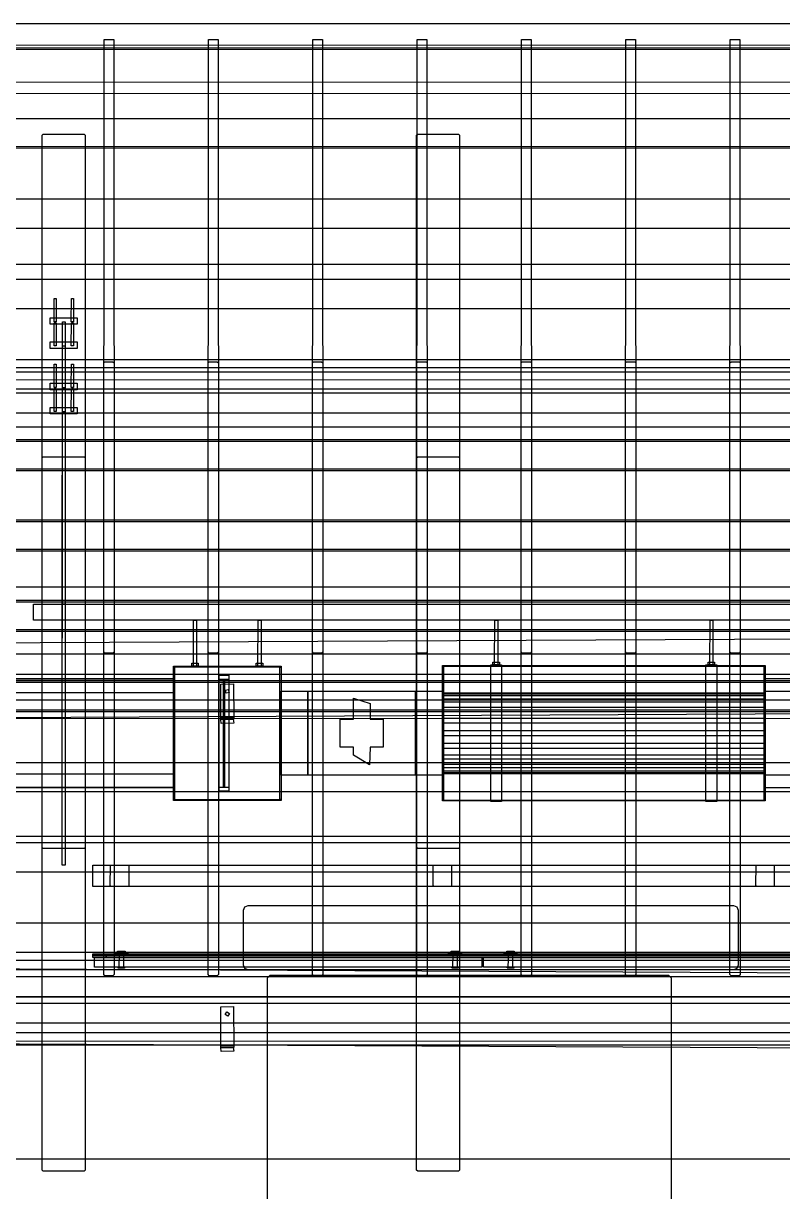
# Model space of a CAD drawing. Header units: metres. Extents: x 292.5 to 342.7, y -1 to 8.9.
# Drawn here: x 338.421 to 339.832, y 6.038 to 8.21 of the extents above; entities that cross this region are included whole.
import ezdxf

# ---------------------------------------------------------------- set-up
doc = ezdxf.new("R2010")
doc.units = ezdxf.units.M
doc.layers.add('VISTA', color=8, linetype='Continuous')

msp = doc.modelspace()

# ---------------------------------------------------------------- linework, layer by layer
at = {"layer": 'VISTA'}
for points in [[(333.64, 8.2083), (333.6417, 8.21), (342.3583, 8.21), (342.36, 8.2083), (342.36, 8.1017), (342.3583, 8.1), (333.6408, 8.1005), (333.64, 8.2083)], [(342.3, 7.0371), (333.7, 7.0371), (333.7, 8.1703), (342.3, 8.1695), (342.3, 7.0371)], [(338.5711, 8.1803), (338.5889, 8.1803), (338.5895, 7.0411), (338.5875, 7.0391), (338.5725, 7.0391), (338.5705, 7.0411), (338.5711, 8.1803)], [(338.7651, 8.1803), (338.7829, 8.1803), (338.7835, 7.0411), (338.7815, 7.0391), (338.7665, 7.0391), (338.7645, 7.0411), (338.7651, 8.1803)], [(338.9591, 8.1803), (338.9769, 8.1803), (338.9775, 7.0411), (338.9755, 7.0391), (338.9605, 7.0391), (338.9585, 7.0411), (338.9591, 8.1803)], [(339.1531, 8.1803), (339.1709, 8.1803), (339.1715, 7.0411), (339.1695, 7.0391), (339.1545, 7.0391), (339.1525, 7.0411), (339.1531, 8.1803)], [(339.3471, 8.1803), (339.3649, 8.1803), (339.3655, 7.0411), (339.3635, 7.0391), (339.3485, 7.0391), (339.3465, 7.0411), (339.3471, 8.1803)], [(339.5411, 8.1803), (339.5589, 8.1803), (339.5595, 7.0411), (339.5575, 7.0391), (339.5425, 7.0391), (339.5405, 7.0411), (339.5411, 8.1803)], [(339.7351, 8.1803), (339.7529, 8.1803), (339.7535, 7.0411), (339.7515, 7.0391), (339.7365, 7.0391), (339.7345, 7.0411), (339.7351, 8.1803)], [(342.308, 8.165), (342.31, 8.163), (342.31, 7.487), (342.308, 7.485), (333.692, 7.485), (333.69, 7.487), (333.6906, 8.1644), (342.308, 8.165)], [(342.3, 6.9512), (333.7, 6.9512), (333.7, 8.1623), (342.3, 8.1623), (342.3, 6.9512)], [(341.818, 8.08), (341.82, 8.078), (341.82, 6.402), (341.818, 6.4), (334.182, 6.4), (334.18, 6.402), (334.1806, 8.0794), (341.818, 8.08)], [(334.212, 8.033), (341.788, 8.033), (341.79, 8.031), (341.79, 7.98), (341.788, 7.978), (334.212, 7.978), (334.21, 7.98), (334.21, 8.031), (334.212, 8.033)], [(338.458, 8.0041), (338.534, 8.0041), (338.536, 8.0022), (338.536, 6.6778), (338.534, 6.6759), (338.458, 6.6759), (338.456, 6.6778), (338.456, 8.0022), (338.458, 8.0041)], [(339.154, 8.0041), (339.23, 8.0041), (339.232, 8.0022), (339.232, 6.6778), (339.23, 6.6759), (339.154, 6.6759), (339.152, 6.6778), (339.152, 8.0022), (339.154, 8.0041)], [(341.808, 7.9817), (341.81, 7.9797), (341.81, 7.7637), (341.808, 7.7617), (334.192, 7.7617), (334.19, 7.7637), (334.1906, 7.9811), (341.808, 7.9817)], [(334.212, 7.8837), (341.788, 7.8837), (341.79, 7.8817), (341.79, 7.8307), (341.788, 7.8287), (334.212, 7.8287), (334.21, 7.8307), (334.21, 7.8817), (334.212, 7.8837)], [(334.212, 7.7344), (341.788, 7.7344), (341.79, 7.7324), (341.79, 7.6814), (341.788, 7.6794), (334.212, 7.6794), (334.21, 7.6814), (334.21, 7.7324), (334.212, 7.7344)], [(338.482, 7.6981), (338.482, 7.6551), (338.478, 7.6551), (338.4783, 7.6981), (338.482, 7.6981)], [(338.514, 7.6981), (338.514, 7.6551), (338.51, 7.6551), (338.5103, 7.6981), (338.514, 7.6981)], [(338.471, 7.6627), (338.521, 7.6627), (338.521, 7.6505), (338.471, 7.6505), (338.471, 7.6627)], [(338.482, 7.6532), (338.482, 7.6102), (338.478, 7.6102), (338.4783, 7.6532), (338.482, 7.6532)], [(338.499, 7.6551), (338.499, 6.645), (338.493, 6.645), (338.4935, 7.6551), (338.499, 7.6551)], [(338.514, 7.6532), (338.514, 7.6102), (338.51, 7.6102), (338.5103, 7.6532), (338.514, 7.6532)], [(338.471, 7.6178), (338.521, 7.6178), (338.521, 7.6056), (338.471, 7.6056), (338.471, 7.6178)], [(338.499, 7.6102), (338.499, 7.13), (338.493, 7.13), (338.4935, 7.6102), (338.499, 7.6102)], [(334.212, 7.5851), (341.788, 7.5851), (341.79, 7.5831), (341.79, 7.5321), (341.788, 7.5301), (334.212, 7.5301), (334.21, 7.5321), (334.21, 7.5831), (334.212, 7.5851)], [(333.7, 7.5703), (342.3, 7.5703), (342.3, 6.4371), (333.7, 6.4371), (333.7, 7.5703)], [(333.7, 7.5623), (342.3, 7.5623), (342.3, 6.3512), (333.7, 6.3512), (333.7, 7.5623)], [(338.482, 7.5762), (338.482, 7.5332), (338.478, 7.5332), (338.4783, 7.5762), (338.482, 7.5762)], [(338.514, 7.5762), (338.514, 7.5332), (338.51, 7.5332), (338.5103, 7.5762), (338.514, 7.5762)], [(338.5725, 7.5809), (338.5875, 7.5809), (338.5895, 7.5789), (338.5895, 6.4411), (338.5875, 6.4391), (338.5725, 6.4391), (338.5705, 6.4411), (338.5705, 7.5789), (338.5725, 7.5809)], [(338.7665, 7.5809), (338.7815, 7.5809), (338.7835, 7.5789), (338.7835, 6.4411), (338.7815, 6.4391), (338.7665, 6.4391), (338.7645, 6.4411), (338.7645, 7.5789), (338.7665, 7.5809)], [(338.9605, 7.5809), (338.9755, 7.5809), (338.9775, 7.5789), (338.9775, 6.4411), (338.9755, 6.4391), (338.9605, 6.4391), (338.9585, 6.4411), (338.9585, 7.5789), (338.9605, 7.5809)], [(339.1545, 7.5809), (339.1695, 7.5809), (339.1715, 7.5789), (339.1715, 6.4411), (339.1695, 6.4391), (339.1545, 6.4391), (339.1525, 6.4411), (339.1525, 7.5789), (339.1545, 7.5809)], [(339.3485, 7.5809), (339.3635, 7.5809), (339.3655, 7.5789), (339.3655, 6.4411), (339.3635, 6.4391), (339.3485, 6.4391), (339.3465, 6.4411), (339.3465, 7.5789), (339.3485, 7.5809)], [(339.5425, 7.5809), (339.5575, 7.5809), (339.5595, 7.5789), (339.5595, 6.4411), (339.5575, 6.4391), (339.5425, 6.4391), (339.5405, 6.4411), (339.5405, 7.5789), (339.5425, 7.5809)], [(339.7365, 7.5809), (339.7515, 7.5809), (339.7535, 7.5789), (339.7535, 6.4411), (339.7515, 6.4391), (339.7365, 6.4391), (339.7345, 6.4411), (339.7345, 7.5789), (339.7365, 7.5809)], [(342.308, 7.5475), (342.31, 7.5455), (342.31, 7.5245), (342.308, 7.5225), (333.692, 7.5225), (333.69, 7.5245), (333.6906, 7.5469), (342.308, 7.5475)], [(338.471, 7.5408), (338.521, 7.5408), (338.521, 7.5286), (338.471, 7.5286), (338.471, 7.5408)], [(338.482, 7.5312), (338.482, 7.4882), (338.478, 7.4882), (338.4783, 7.5312), (338.482, 7.5312)], [(338.499, 7.5332), (338.499, 7.13), (338.493, 7.13), (338.4935, 7.5332), (338.499, 7.5332)], [(338.514, 7.5312), (338.514, 7.4882), (338.51, 7.4882), (338.5103, 7.5312), (338.514, 7.5312)], [(338.471, 7.4958), (338.521, 7.4958), (338.521, 7.4837), (338.471, 7.4837), (338.471, 7.4958)], [(338.499, 7.4882), (338.499, 6.645), (338.493, 6.645), (338.4935, 7.4882), (338.499, 7.4882)], [(333.7, 7.4599), (342.3, 7.4599), (342.3, 6.3101), (333.7, 6.3101), (333.7, 7.4599)], [(334.212, 7.4359), (341.788, 7.4359), (341.79, 7.4339), (341.79, 7.3829), (341.788, 7.3809), (334.212, 7.3809), (334.21, 7.3829), (334.21, 7.4339), (334.212, 7.4359)], [(334.212, 7.433), (341.788, 7.433), (341.79, 7.431), (341.79, 7.38), (341.788, 7.378), (334.212, 7.378), (334.21, 7.38), (334.21, 7.431), (334.212, 7.433)], [(338.456, 7.4022), (338.458, 7.4041), (338.534, 7.4041), (338.536, 7.4022), (338.536, 6.0778), (338.534, 6.0759), (338.458, 6.0759), (338.456, 6.0778), (338.456, 7.4022)], [(339.152, 7.4022), (339.154, 7.4041), (339.23, 7.4041), (339.232, 7.4022), (339.232, 6.0778), (339.23, 6.0759), (339.154, 6.0759), (339.152, 6.0778), (339.152, 7.4022)], [(341.808, 7.3817), (341.81, 7.3797), (341.81, 7.1637), (341.808, 7.1617), (334.192, 7.1617), (334.19, 7.1637), (334.1906, 7.3811), (341.808, 7.3817)], [(334.212, 7.2866), (341.788, 7.2866), (341.79, 7.2846), (341.79, 7.2336), (341.788, 7.2316), (334.212, 7.2316), (334.21, 7.2336), (334.21, 7.2846), (334.212, 7.2866)], [(334.212, 7.2837), (341.788, 7.2837), (341.79, 7.2817), (341.79, 7.2307), (341.788, 7.2287), (334.212, 7.2287), (334.21, 7.2307), (334.21, 7.2817), (334.212, 7.2837)], [(334.212, 7.1373), (341.788, 7.1373), (341.79, 7.1353), (341.79, 7.0843), (341.788, 7.0823), (334.212, 7.0823), (334.21, 7.0843), (334.21, 7.1353), (334.212, 7.1373)], [(334.212, 7.1344), (341.788, 7.1344), (341.79, 7.1324), (341.79, 7.0814), (341.788, 7.0794), (334.212, 7.0794), (334.21, 7.0814), (334.21, 7.1324), (334.212, 7.1344)], [(339.944, 7.13), (339.944, 7.1), (338.44, 7.1), (338.44, 7.13), (339.944, 7.13)], [(339.944, 7.13), (339.944, 7.1), (338.44, 7.1), (338.44, 7.13), (339.944, 7.13)], [(338.743, 7.1), (338.743, 7.015), (338.737, 7.015), (338.7375, 7.1), (338.743, 7.1)], [(338.743, 7.1), (338.743, 7.015), (338.737, 7.015), (338.7375, 7.1), (338.743, 7.1)], [(338.863, 7.1), (338.863, 7.015), (338.857, 7.015), (338.8575, 7.1), (338.863, 7.1)], [(338.863, 7.1), (338.863, 7.015), (338.857, 7.015), (338.8575, 7.1), (338.863, 7.1)], [(339.303, 7.1), (339.303, 7.017), (339.297, 7.017), (339.2975, 7.1), (339.303, 7.1)], [(339.303, 7.1), (339.303, 7.017), (339.297, 7.017), (339.2975, 7.1), (339.303, 7.1)], [(339.703, 7.1), (339.703, 7.017), (339.697, 7.017), (339.6975, 7.1), (339.703, 7.1)], [(339.703, 7.1), (339.703, 7.017), (339.697, 7.017), (339.6975, 7.1), (339.703, 7.1)], [(333.675, 7.0356), (342.325, 7.0776), (342.325, 6.9376), (333.675, 6.8956), (333.675, 7.0356)], [(338.746, 7.02), (338.746, 7.015), (338.734, 7.015), (338.734, 7.02), (338.746, 7.02)], [(338.746, 7.02), (338.746, 7.015), (338.734, 7.015), (338.734, 7.02), (338.746, 7.02)], [(338.866, 7.02), (338.866, 7.015), (338.854, 7.015), (338.854, 7.02), (338.866, 7.02)], [(338.866, 7.02), (338.866, 7.015), (338.854, 7.015), (338.854, 7.02), (338.866, 7.02)], [(339.29, 7.017), (339.31, 7.017), (339.31, 6.763), (339.29, 6.763), (339.29, 7.017)], [(339.29, 7.017), (339.31, 7.017), (339.31, 6.763), (339.29, 6.763), (339.29, 7.017)], [(339.306, 7.022), (339.306, 7.017), (339.294, 7.017), (339.294, 7.022), (339.306, 7.022)], [(339.306, 7.022), (339.306, 7.017), (339.294, 7.017), (339.294, 7.022), (339.306, 7.022)], [(339.69, 7.017), (339.71, 7.017), (339.71, 6.763), (339.69, 6.763), (339.69, 7.017)], [(339.69, 7.017), (339.71, 7.017), (339.71, 6.763), (339.69, 6.763), (339.69, 7.017)], [(339.706, 7.022), (339.706, 7.017), (339.694, 7.017), (339.694, 7.022), (339.706, 7.022)], [(339.706, 7.022), (339.706, 7.017), (339.694, 7.017), (339.694, 7.022), (339.706, 7.022)], [(334, 6.998), (334.002, 7.0001), (341.998, 7), (342, 6.998), (342, 6.402), (341.998, 6.4), (334.002, 6.4), (334, 6.402), (334, 6.998)], [(338.9, 7.015), (338.9, 6.765), (338.7, 6.765), (338.7, 7.015), (338.9, 7.015)], [(338.9, 7.015), (338.9, 7.013), (338.7, 7.013), (338.7, 7.015), (338.9, 7.015)], [(338.9, 7.015), (338.9, 6.765), (338.7, 6.765), (338.7, 7.015), (338.9, 7.015)], [(338.9, 7.015), (338.9, 6.765), (338.7, 6.765), (338.7, 7.015), (338.9, 7.015)], [(338.9, 7.015), (338.9, 7.013), (338.7, 7.013), (338.7, 7.015), (338.9, 7.015)], [(338.9, 7.015), (338.9, 6.765), (338.7, 6.765), (338.7, 7.015), (338.9, 7.015)], [(338.7, 7.013), (338.702, 7.013), (338.702, 6.767), (338.7, 6.767), (338.7, 7.013)], [(338.7, 7.013), (338.702, 7.013), (338.702, 6.767), (338.7, 6.767), (338.7, 7.013)], [(338.803, 6.998), (338.803, 6.782), (338.785, 6.782), (338.785, 6.998), (338.803, 6.998)], [(338.803, 6.998), (338.803, 6.99), (338.785, 6.99), (338.785, 6.998), (338.803, 6.998)], [(338.803, 6.998), (338.803, 6.782), (338.785, 6.782), (338.785, 6.998), (338.803, 6.998)], [(338.803, 6.998), (338.803, 6.782), (338.785, 6.782), (338.785, 6.998), (338.803, 6.998)], [(338.803, 6.998), (338.803, 6.99), (338.785, 6.99), (338.785, 6.998), (338.803, 6.998)], [(338.803, 6.998), (338.803, 6.782), (338.785, 6.782), (338.785, 6.998), (338.803, 6.998)], [(338.898, 7.013), (338.9, 7.013), (338.9, 6.767), (338.898, 6.767), (338.898, 7.013)], [(338.898, 7.013), (338.9, 7.013), (338.9, 6.767), (338.898, 6.767), (338.898, 7.013)], [(339.2, 7.0158), (339.8, 7.0158), (339.8, 6.7642), (339.2, 6.7642), (339.2, 7.0158)], [(339.2, 7.0158), (339.8, 7.0158), (339.8, 6.7642), (339.2, 6.7642), (339.2, 7.0158)], [(339.2, 7.015), (339.202, 7.015), (339.202, 6.765), (339.2, 6.765), (339.2, 7.015)], [(339.2, 7.015), (339.202, 7.015), (339.202, 6.765), (339.2, 6.765), (339.2, 7.015)], [(339.202, 7.015), (339.798, 7.015), (339.798, 6.765), (339.202, 6.765), (339.202, 7.015)], [(339.202, 7.015), (339.798, 7.015), (339.798, 6.765), (339.202, 6.765), (339.202, 7.015)], [(339.798, 7.015), (339.8, 7.015), (339.8, 6.765), (339.798, 6.765), (339.798, 7.015)], [(339.798, 7.015), (339.8, 7.015), (339.8, 6.765), (339.798, 6.765), (339.798, 7.015)], [(334.212, 6.988), (341.788, 6.988), (341.79, 6.986), (341.79, 6.935), (341.788, 6.933), (334.212, 6.933), (334.21, 6.935), (334.21, 6.986), (334.212, 6.988)], [(334.212, 6.9851), (341.788, 6.9851), (341.79, 6.9831), (341.79, 6.9321), (341.788, 6.9301), (334.212, 6.9301), (334.21, 6.9321), (334.21, 6.9831), (334.212, 6.9851)], [(338.788, 6.9815), (338.8115, 6.982), (338.812, 6.9165), (338.7881, 6.9165), (338.788, 6.9815)], [(338.795, 6.99), (338.795, 6.79), (338.793, 6.79), (338.793, 6.99), (338.795, 6.99)], [(338.795, 6.99), (338.795, 6.79), (338.793, 6.79), (338.793, 6.99), (338.795, 6.99)], [(339.8, 6.9915), (339.85, 6.9915), (339.85, 6.7885), (339.8, 6.7885), (339.8, 6.9915)], [(339.8, 6.9915), (339.85, 6.9915), (339.85, 6.7885), (339.8, 6.7885), (339.8, 6.9915)], [(338.8035, 6.966), (338.798, 6.9645), (338.7965, 6.97), (338.802, 6.9715), (338.8035, 6.966)], [(338.9, 6.968), (338.95, 6.968), (338.95, 6.812), (338.9, 6.812), (338.9, 6.968)], [(338.9, 6.968), (338.95, 6.968), (338.95, 6.812), (338.9, 6.812), (338.9, 6.968)], [(338.95, 6.968), (339.15, 6.968), (339.15, 6.812), (338.95, 6.812), (338.95, 6.968)], [(338.95, 6.968), (339.15, 6.968), (339.15, 6.812), (338.95, 6.812), (338.95, 6.968)], [(339.01, 6.916), (339.0346, 6.916), (339.0346, 6.9554), (339.0654, 6.9456), (339.0654, 6.916), (339.09, 6.916), (339.09, 6.864), (339.0654, 6.864), (339.0646, 6.8314), (339.0346, 6.8493), (339.0346, 6.864), (339.01, 6.864), (339.01, 6.916)], [(339.01, 6.916), (339.0346, 6.916), (339.0346, 6.9554), (339.0654, 6.9456), (339.0654, 6.916), (339.09, 6.916), (339.09, 6.864), (339.0654, 6.864), (339.0646, 6.8314), (339.0346, 6.8493), (339.0346, 6.864), (339.01, 6.864), (339.01, 6.916)], [(339.15, 6.968), (339.2, 6.968), (339.2, 6.812), (339.15, 6.812), (339.15, 6.968)], [(339.15, 6.968), (339.2, 6.968), (339.2, 6.812), (339.15, 6.812), (339.15, 6.968)], [(339.798, 6.9656), (339.798, 6.9648), (339.202, 6.9648), (339.798, 6.9656)], [(339.798, 6.9656), (339.798, 6.9648), (339.202, 6.9648), (339.798, 6.9656)], [(339.798, 6.9635), (339.798, 6.9597), (339.202, 6.9597), (339.202, 6.9627), (339.798, 6.9635)], [(339.202, 6.9635), (339.798, 6.9635), (339.798, 6.9597), (339.202, 6.9604), (339.202, 6.9635)], [(339.798, 6.9635), (339.798, 6.9597), (339.202, 6.9597), (339.202, 6.9627), (339.798, 6.9635)], [(339.202, 6.9635), (339.798, 6.9635), (339.798, 6.9597), (339.202, 6.9604), (339.202, 6.9635)], [(339.798, 6.9541), (339.798, 6.9477), (339.202, 6.9477), (339.202, 6.9534), (339.798, 6.9541)], [(339.202, 6.9541), (339.798, 6.9541), (339.798, 6.9477), (339.202, 6.9483), (339.202, 6.9541)], [(339.798, 6.9541), (339.798, 6.9477), (339.202, 6.9477), (339.202, 6.9534), (339.798, 6.9541)], [(339.202, 6.9541), (339.798, 6.9541), (339.798, 6.9477), (339.202, 6.9483), (339.202, 6.9541)], [(339.8, 6.968), (339.85, 6.968), (339.85, 6.812), (339.8, 6.812), (339.8, 6.968)], [(339.8, 6.968), (339.85, 6.968), (339.85, 6.812), (339.8, 6.812), (339.8, 6.968)], [(339.798, 6.9384), (339.798, 6.93), (339.202, 6.93), (339.202, 6.9379), (339.798, 6.9384)], [(339.202, 6.9384), (339.798, 6.9384), (339.798, 6.93), (339.202, 6.9305), (339.202, 6.9384)], [(339.798, 6.9384), (339.798, 6.93), (339.202, 6.93), (339.202, 6.9379), (339.798, 6.9384)], [(339.202, 6.9384), (339.798, 6.9384), (339.798, 6.93), (339.202, 6.9305), (339.202, 6.9384)], [(341.808, 6.9183), (341.81, 6.9163), (341.81, 6.7003), (341.808, 6.6983), (334.192, 6.6983), (334.19, 6.7003), (334.1906, 6.9177), (341.808, 6.9183)], [(338.788, 6.92), (338.812, 6.92), (338.812, 6.916), (338.788, 6.916), (338.788, 6.92)], [(338.811, 6.916), (338.812, 6.909), (338.789, 6.908), (338.7883, 6.9157), (338.811, 6.916)], [(339.798, 6.9181), (339.798, 6.9085), (339.202, 6.9085), (339.202, 6.9178), (339.798, 6.9181)], [(339.202, 6.9181), (339.798, 6.9181), (339.798, 6.9085), (339.202, 6.9087), (339.202, 6.9181)], [(339.798, 6.9181), (339.798, 6.9085), (339.202, 6.9085), (339.202, 6.9178), (339.798, 6.9181)], [(339.202, 6.9181), (339.798, 6.9181), (339.798, 6.9085), (339.202, 6.9087), (339.202, 6.9181)], [(339.202, 6.8949), (339.798, 6.8949), (339.798, 6.8851), (339.202, 6.8851), (339.202, 6.8949)], [(339.202, 6.8949), (339.798, 6.8949), (339.798, 6.8851), (339.202, 6.8851), (339.202, 6.8949)], [(339.202, 6.8949), (339.798, 6.8949), (339.798, 6.8851), (339.202, 6.8851), (339.202, 6.8949)], [(339.202, 6.8949), (339.798, 6.8949), (339.798, 6.8851), (339.202, 6.8851), (339.202, 6.8949)], [(339.798, 6.8715), (339.798, 6.8619), (339.202, 6.8619), (339.202, 6.8713), (339.798, 6.8715)], [(339.202, 6.8715), (339.798, 6.8715), (339.798, 6.8619), (339.202, 6.8619), (339.202, 6.8715)], [(339.798, 6.8715), (339.798, 6.8619), (339.202, 6.8619), (339.202, 6.8713), (339.798, 6.8715)], [(339.202, 6.8715), (339.798, 6.8715), (339.798, 6.8619), (339.202, 6.8619), (339.202, 6.8715)], [(339.798, 6.8499), (339.798, 6.8416), (339.202, 6.8416), (339.202, 6.8495), (339.798, 6.8499)], [(339.202, 6.8499), (339.798, 6.8499), (339.798, 6.8416), (339.202, 6.8416), (339.202, 6.8499)], [(339.798, 6.8499), (339.798, 6.8416), (339.202, 6.8416), (339.202, 6.8495), (339.798, 6.8499)], [(339.202, 6.8499), (339.798, 6.8499), (339.798, 6.8416), (339.202, 6.8416), (339.202, 6.8499)], [(334.212, 6.8359), (341.788, 6.8359), (341.79, 6.8339), (341.79, 6.7829), (341.788, 6.7809), (334.212, 6.7809), (334.21, 6.7829), (334.21, 6.8339), (334.212, 6.8359)], [(339.798, 6.8323), (339.798, 6.8259), (339.202, 6.8259), (339.202, 6.8317), (339.798, 6.8323)], [(339.202, 6.8323), (339.798, 6.8323), (339.798, 6.8259), (339.202, 6.8259), (339.202, 6.8323)], [(339.798, 6.8323), (339.798, 6.8259), (339.202, 6.8259), (339.202, 6.8317), (339.798, 6.8323)], [(339.202, 6.8323), (339.798, 6.8323), (339.798, 6.8259), (339.202, 6.8259), (339.202, 6.8323)], [(339.798, 6.8203), (339.798, 6.8165), (339.202, 6.8165), (339.202, 6.8196), (339.798, 6.8203)], [(339.202, 6.8203), (339.798, 6.8203), (339.798, 6.8165), (339.202, 6.8165), (339.202, 6.8203)], [(339.798, 6.8203), (339.798, 6.8165), (339.202, 6.8165), (339.202, 6.8196), (339.798, 6.8203)], [(339.202, 6.8203), (339.798, 6.8203), (339.798, 6.8165), (339.202, 6.8165), (339.202, 6.8203)], [(339.798, 6.8152), (339.798, 6.8144), (339.202, 6.8144), (339.798, 6.8152)], [(339.798, 6.8152), (339.798, 6.8144), (339.202, 6.8144), (339.798, 6.8152)], [(338.803, 6.79), (338.803, 6.782), (338.785, 6.782), (338.785, 6.79), (338.803, 6.79)], [(338.803, 6.79), (338.803, 6.782), (338.785, 6.782), (338.785, 6.79), (338.803, 6.79)], [(338.898, 6.767), (338.898, 6.765), (338.702, 6.765), (338.702, 6.767), (338.898, 6.767)], [(338.898, 6.767), (338.898, 6.765), (338.702, 6.765), (338.702, 6.767), (338.898, 6.767)], [(334.212, 6.6866), (341.788, 6.6866), (341.79, 6.6846), (341.79, 6.6336), (341.788, 6.6316), (334.212, 6.6316), (334.21, 6.6336), (334.21, 6.6846), (334.212, 6.6866)], [(340, 6.645), (340, 6.605), (338.55, 6.605), (338.55, 6.645), (340, 6.645)], [(340, 6.645), (340, 6.605), (338.55, 6.605), (338.55, 6.645), (340, 6.645)], [(338.5831, 6.6444), (338.6169, 6.6444), (338.6169, 6.6056), (338.5845, 6.605), (338.5825, 6.607), (338.5831, 6.6444)], [(339.1831, 6.6444), (339.2169, 6.6444), (339.2169, 6.6056), (339.1845, 6.605), (339.1825, 6.607), (339.1831, 6.6444)], [(339.7831, 6.6444), (339.8169, 6.6444), (339.8169, 6.6056), (339.7845, 6.605), (339.7825, 6.607), (339.7831, 6.6444)], [(338.83, 6.561), (338.8326, 6.5674), (338.839, 6.57), (339.741, 6.57), (339.7474, 6.5674), (339.75, 6.561), (339.75, 6.459), (339.7474, 6.4526), (339.741, 6.45), (338.839, 6.45), (338.8326, 6.4526), (338.83, 6.459), (338.83, 6.561)], [(334.212, 6.5373), (341.788, 6.5373), (341.79, 6.5353), (341.79, 6.4843), (341.788, 6.4823), (334.212, 6.4823), (334.21, 6.4843), (334.21, 6.5353), (334.212, 6.5373)], [(333.675, 6.4755), (341.78, 6.435), (342.325, 6.4377), (342.325, 6.2977), (341.78, 6.295), (333.675, 6.3355), (333.675, 6.4755)], [(338.575, 6.48), (338.575, 6.477), (338.55, 6.477), (338.55, 6.48), (338.575, 6.48)], [(338.575, 6.477), (338.575, 6.473), (338.55, 6.473), (338.55, 6.477), (338.575, 6.477)], [(339.975, 6.48), (339.975, 6.477), (338.575, 6.477), (338.575, 6.48), (339.975, 6.48)], [(339.975, 6.48), (339.975, 6.477), (338.575, 6.477), (338.575, 6.48), (339.975, 6.48)], [(339.975, 6.477), (339.975, 6.473), (338.575, 6.473), (338.575, 6.477), (339.975, 6.477)], [(339.975, 6.477), (339.975, 6.473), (338.575, 6.473), (338.575, 6.477), (339.975, 6.477)], [(338.615, 6.483), (338.615, 6.48), (338.591, 6.48), (338.591, 6.483), (338.615, 6.483)], [(338.615, 6.483), (338.615, 6.48), (338.591, 6.48), (338.591, 6.483), (338.615, 6.483)], [(338.61, 6.485), (338.61, 6.483), (338.596, 6.483), (338.596, 6.485), (338.61, 6.485)], [(338.61, 6.485), (338.61, 6.483), (338.596, 6.483), (338.596, 6.485), (338.61, 6.485)], [(338.607, 6.483), (338.607, 6.455), (338.599, 6.455), (338.5997, 6.483), (338.607, 6.483)], [(338.607, 6.483), (338.607, 6.455), (338.599, 6.455), (338.5997, 6.483), (338.607, 6.483)], [(339.2355, 6.483), (339.2355, 6.48), (339.2115, 6.48), (339.2115, 6.483), (339.2355, 6.483)], [(339.2355, 6.483), (339.2355, 6.48), (339.2115, 6.48), (339.2115, 6.483), (339.2355, 6.483)], [(339.2305, 6.485), (339.2305, 6.483), (339.2165, 6.483), (339.2165, 6.485), (339.2305, 6.485)], [(339.2305, 6.485), (339.2305, 6.483), (339.2165, 6.483), (339.2165, 6.485), (339.2305, 6.485)], [(339.2275, 6.483), (339.2275, 6.455), (339.2195, 6.455), (339.2202, 6.483), (339.2275, 6.483)], [(339.2275, 6.483), (339.2275, 6.455), (339.2195, 6.455), (339.2202, 6.483), (339.2275, 6.483)], [(339.3385, 6.483), (339.3385, 6.48), (339.3145, 6.48), (339.3145, 6.483), (339.3385, 6.483)], [(339.3385, 6.483), (339.3385, 6.48), (339.3145, 6.48), (339.3145, 6.483), (339.3385, 6.483)], [(339.3335, 6.485), (339.3335, 6.483), (339.3195, 6.483), (339.3195, 6.485), (339.3335, 6.485)], [(339.3335, 6.485), (339.3335, 6.483), (339.3195, 6.483), (339.3195, 6.485), (339.3335, 6.485)], [(339.3305, 6.483), (339.3305, 6.455), (339.3225, 6.455), (339.3232, 6.483), (339.3305, 6.483)], [(339.3305, 6.483), (339.3305, 6.455), (339.3225, 6.455), (339.3232, 6.483), (339.3305, 6.483)], [(341.79, 6.468), (341.79, 6.45), (334.21, 6.45), (334.21, 6.468), (341.79, 6.468)], [(339.2735, 6.473), (339.2735, 6.455), (338.553, 6.455), (338.553, 6.473), (339.2735, 6.473)], [(338.609, 6.455), (338.609, 6.453), (338.597, 6.453), (338.598, 6.455), (338.609, 6.455)], [(338.609, 6.455), (338.609, 6.453), (338.597, 6.453), (338.598, 6.455), (338.609, 6.455)], [(339.2295, 6.455), (339.2295, 6.453), (339.2175, 6.453), (339.2185, 6.455), (339.2295, 6.455)], [(339.2295, 6.455), (339.2295, 6.453), (339.2175, 6.453), (339.2185, 6.455), (339.2295, 6.455)], [(339.997, 6.473), (339.997, 6.455), (339.2765, 6.455), (339.2765, 6.473), (339.997, 6.473)], [(339.3325, 6.455), (339.3325, 6.453), (339.3205, 6.453), (339.3215, 6.455), (339.3325, 6.455)], [(339.3325, 6.455), (339.3325, 6.453), (339.3205, 6.453), (339.3215, 6.455), (339.3325, 6.455)], [(338.875, 6.4355), (338.8795, 6.44), (339.6205, 6.44), (339.625, 6.4355), (339.625, 3.1645), (339.6205, 3.16), (338.8795, 3.16), (338.875, 3.1645), (338.875, 6.4355)], [(334, 6.3955), (334.0019, 6.3992), (341.9955, 6.4), (341.9992, 6.3981), (342, 3.2045), (341.9981, 3.2008), (334.0045, 3.2), (334, 3.2045), (334, 6.3955)], [(334, 6.3955), (334.0045, 6.4), (341.9955, 6.4), (342, 6.3955), (342, 5.7645), (341.9955, 5.76), (334.0045, 5.76), (334, 5.7645), (334, 6.3955)], [(334.212, 6.388), (341.788, 6.388), (341.79, 6.386), (341.79, 6.335), (341.788, 6.333), (334.212, 6.333), (334.21, 6.335), (334.21, 6.386), (334.212, 6.388)], [(338.788, 6.3815), (338.8115, 6.382), (338.812, 6.3064), (338.7881, 6.3064), (338.788, 6.3815)], [(338.7961, 6.367), (338.799, 6.3719), (338.8039, 6.369), (338.801, 6.3641), (338.7961, 6.367)], [(341.808, 6.3183), (341.81, 6.3163), (341.81, 6.1003), (341.808, 6.0983), (334.192, 6.0983), (334.19, 6.1003), (334.1906, 6.3177), (341.808, 6.3183)], [(338.788, 6.3099), (338.812, 6.3099), (338.812, 6.3059), (338.788, 6.3059), (338.788, 6.3099)], [(338.811, 6.3059), (338.812, 6.2989), (338.789, 6.2979), (338.7883, 6.3056), (338.811, 6.3059)]]:
    msp.add_lwpolyline(points, close=True, dxfattribs=at)
for points in [[(336.6925, 6.9915), (338.7, 6.9915), (338.7, 6.7885), (336.6927, 6.7885)], [(336.6925, 6.991), (338.7, 6.991), (338.7, 6.789), (336.6927, 6.789)], [(337.9323, 6.991), (338.7, 6.9914), (338.7, 6.7886), (337.9359, 6.7882)], [(337.9323, 6.9905), (338.7, 6.9909), (338.7, 6.7891), (337.9359, 6.7887)], [(336.6926, 6.966), (338.7, 6.966), (338.7, 6.814), (336.6927, 6.814)], [(337.9328, 6.9656), (338.7, 6.9659), (338.7, 6.8141), (337.9354, 6.8137)]]:
    msp.add_lwpolyline(points, dxfattribs=at)

doc.saveas('drawing.dxf')
